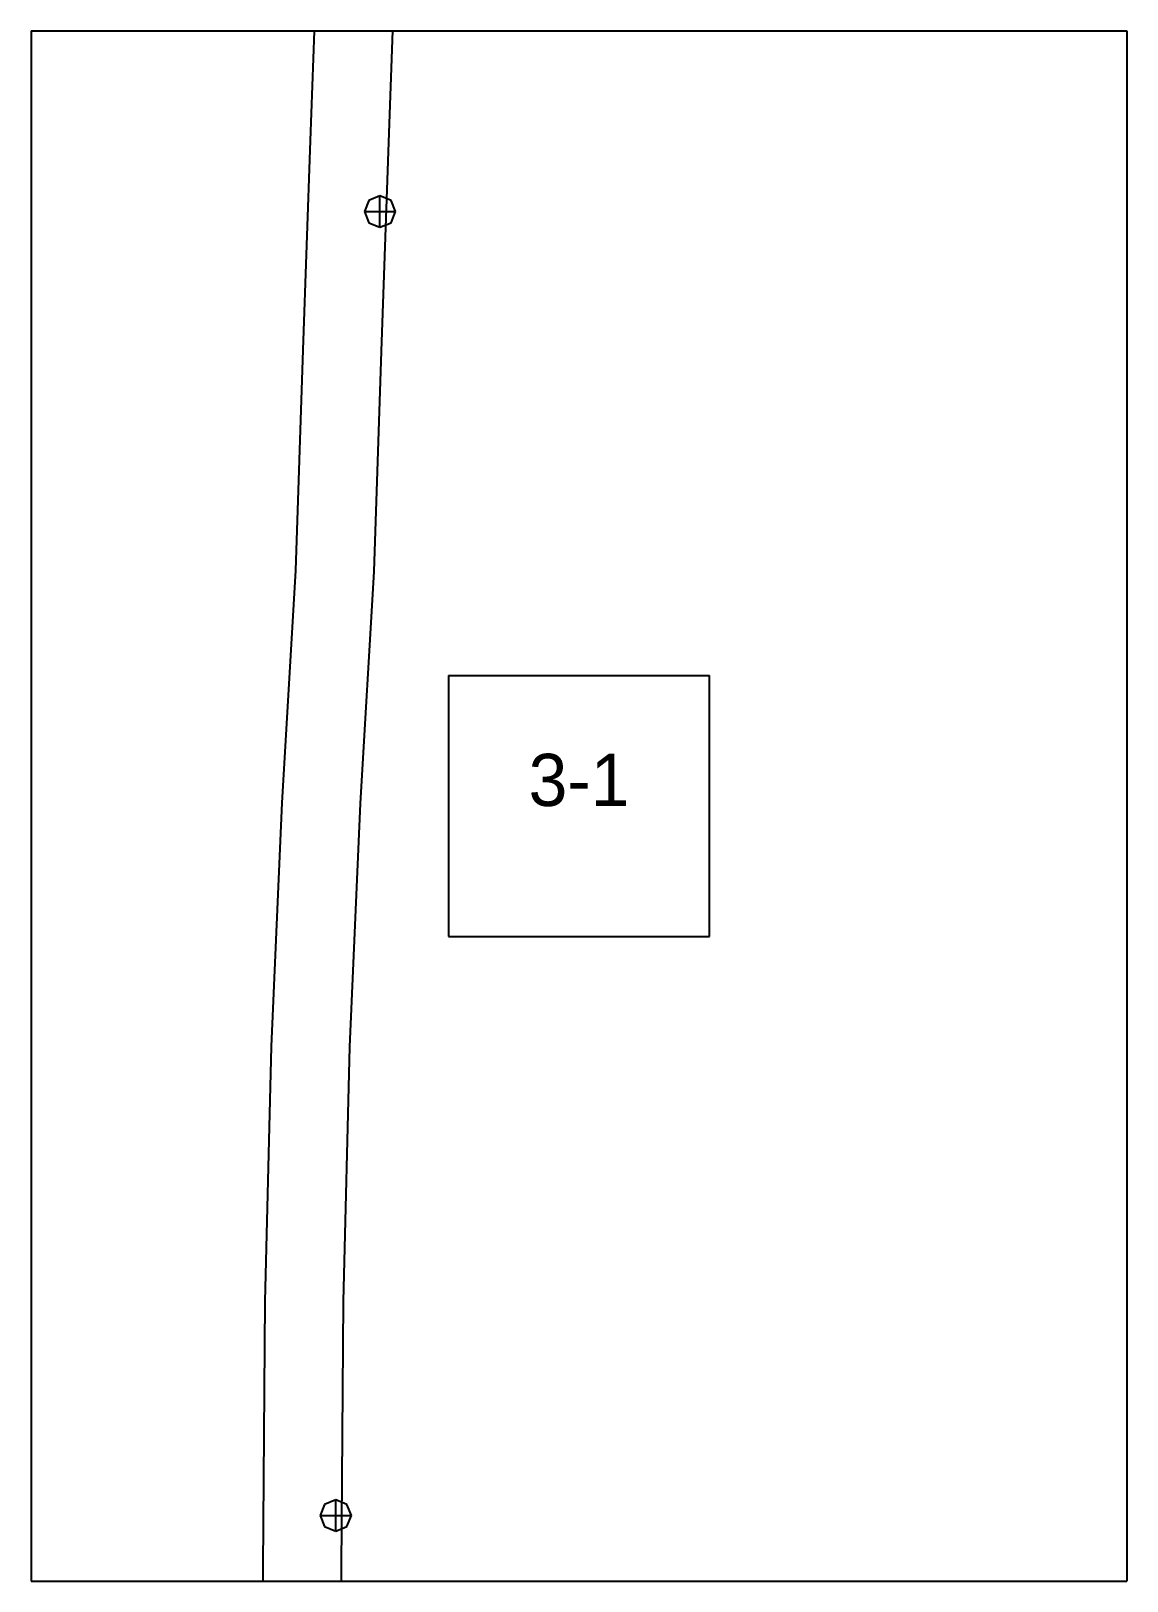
# Paper-space layout 'Plan 3-1' of a CAD drawing. Header units: metres, sheet in millimetres. Extents: x 0 to 210, y 0 to 297.
# The model-space entities are those that its viewports show. They can reach past a viewport. Long polylines and large blocks are cut down to what shows.
import ezdxf
from ezdxf.enums import TextEntityAlignment as Align

# ---------------------------------------------------------------- set-up
doc = ezdxf.new("R2010")
doc.units = ezdxf.units.M
for name, color, linetype in [('default', 7, 'Continuous'), ('TEXTLAYER', 7, 'Continuous'), ('VIEWPORTS', 7, 'Continuous')]:
    doc.layers.add(name, color=color, linetype=linetype)

msp = doc.modelspace()

# ---------------------------------------------------------------- linework, layer by layer
at = {"color": 9}
for p, q in [((0, -297), (0, -594)), ((210, -297), (210, -594)), ((210, -297), (210, -594)), ((0, -594), (210, -594)), ((0, -594), (210, -594)), ((0, -594), (0, -891)), ((210, -594), (420, -594)), ((210, -594), (210, -891)), ((210, -594), (420, -594)), ((210, -594), (210, -891)), ((80, -717.5), (130, -717.5)), ((80, -717.5), (80, -767.5)), ((130, -767.5), (130, -717.5)), ((80, -767.5), (130, -767.5)), ((0, -891), (210, -891)), ((0, -891), (210, -891)), ((0, -891), (0, -1188)), ((210, -891), (420, -891)), ((210, -891), (210, -1188)), ((210, -891), (420, -891)), ((210, -891), (210, -1188))]:
    msp.add_line(p, q, dxfattribs=at)
at = {"layer": 'default', "color": 7, "linetype": 'Continuous'}
for p, q in [((53.55, -614.96), (54.92, -577.13)), ((68.54, -615.27), (69.91, -577.5)), ((52.15, -655.07), (53.55, -614.96)), ((67.15, -655.32), (68.54, -615.27)), ((64.75, -626.48), (63.87, -628.6)), ((66.87, -625.6), (64.75, -626.48)), ((69, -626.48), (66.87, -625.6)), ((66.87, -631.6), (66.87, -625.6)), ((69.87, -628.6), (69, -626.48)), ((63.87, -628.6), (64.75, -630.73)), ((63.87, -628.6), (69.87, -628.6)), ((69, -630.73), (69.87, -628.6)), ((64.75, -630.73), (66.87, -631.6)), ((66.87, -631.6), (69, -630.73)), ((50.75, -697.4), (52.15, -655.07)), ((65.75, -697.59), (67.15, -655.32)), ((48.13, -741.9), (50.75, -697.4)), ((63.13, -742.02), (65.75, -697.59)), ((46.06, -788.58), (48.13, -741.9)), ((61.06, -788.63), (63.13, -742.02)), ((44.89, -837.42), (46.06, -788.58)), ((59.89, -837.44), (61.06, -788.63)), ((44.5, -888.41), (44.89, -837.42)), ((59.5, -888.42), (59.89, -837.44)), ((58.38, -875.46), (56.26, -876.34)), ((60.5, -876.34), (58.38, -875.46)), ((58.38, -881.46), (58.38, -875.46)), ((56.26, -876.34), (55.38, -878.46)), ((55.38, -878.46), (56.26, -880.58)), ((55.38, -878.46), (61.38, -878.46)), ((61.38, -878.46), (60.5, -876.34)), ((60.5, -880.58), (61.38, -878.46)), ((56.26, -880.58), (58.38, -881.46)), ((58.38, -881.46), (60.5, -880.58)), ((44.24, -941.59), (44.5, -888.41)), ((59.24, -941.57), (59.5, -888.42))]:
    msp.add_line(p, q, dxfattribs=at)

# ---------------------------------------------------------------- texts
at = {"layer": 'TEXTLAYER', "color": 1}
msp.add_text('3-1', height=10, dxfattribs=at).set_placement((105, -742.5), align=Align.CENTER)

psp = doc.layouts.new('Plan 3-1')

# ---------------------------------------------------------------- viewports
at = {"layer": 'VIEWPORTS'}
psp.add_viewport(center=(105, 148.5), size=(210, 297), view_center_point=(105, -742.5), view_height=297, dxfattribs=at)

doc.saveas('drawing.dxf')
